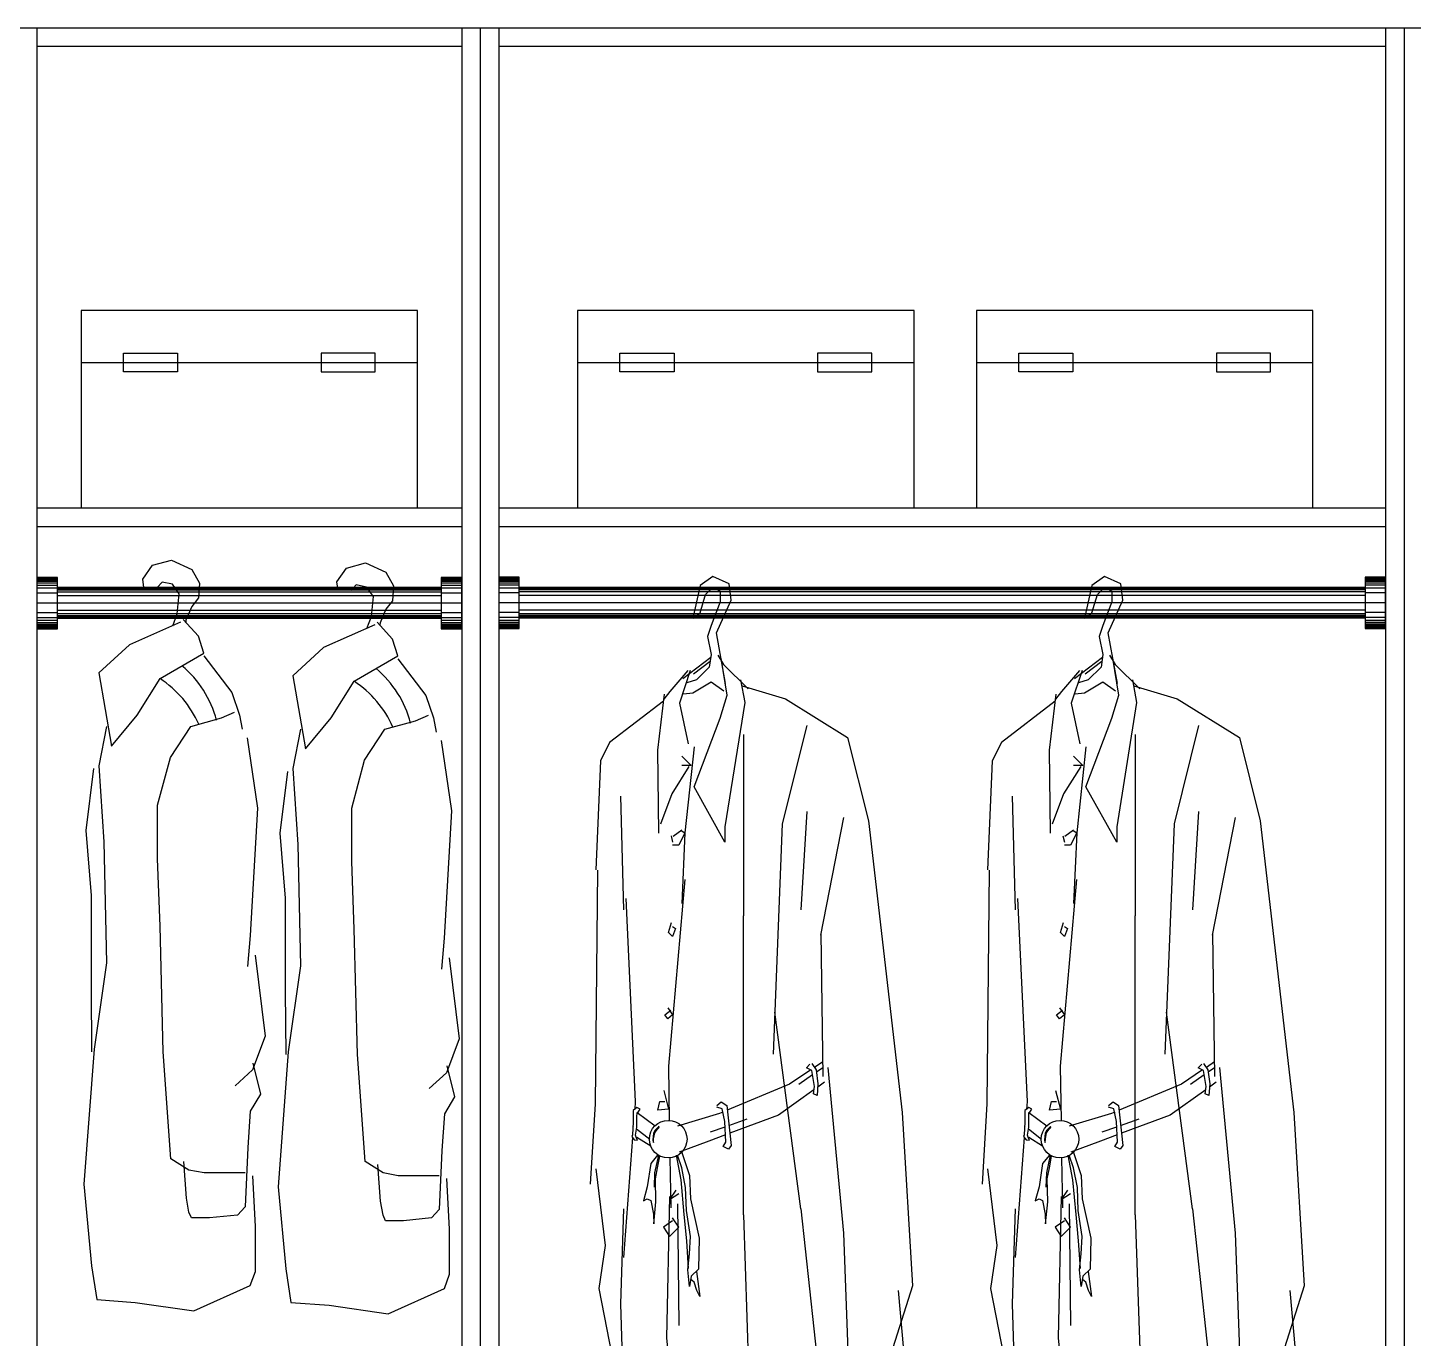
# Model space of a CAD drawing. Header units: millimetres. Extents: x 24776 to 57176, y -19492 to 15017.
# Drawn here: x 46566 to 47916, y 10042 to 11319 of the extents above; entities that cross this region are included whole.
import ezdxf

# ---------------------------------------------------------------- set-up
doc = ezdxf.new("R2010")
doc.units = ezdxf.units.MM

# ---------------------------------------------------------------- blocks, each defined once
blk = doc.blocks.new('DFFGDGSG')
at = {"color": 250}
for p, q in [((33366.6, 11003.6), (33366.6, 10811.3)), ((33694.4, 11003.6), (33366.6, 11003.6)), ((33694.4, 10811.3), (33694.4, 11003.6)), ((33407.8, 10944.1), (33407.8, 10962.3)), ((33407.8, 10962.3), (33460.6, 10962.3)), ((33460.6, 10962.3), (33460.6, 10944.1)), ((33653.2, 10962.3), (33600.4, 10962.3)), ((33600.4, 10962.3), (33600.4, 10944.1)), ((33653.2, 10944.1), (33653.2, 10962.3)), ((33366.6, 10953), (33694.4, 10953)), ((33460.6, 10944.1), (33407.8, 10944.1)), ((33600.4, 10944.1), (33653.2, 10944.1)), ((33366.6, 10811.3), (33694.4, 10811.3))]:
    blk.add_line(p, q, dxfattribs=at)
blk = doc.blocks.new('DFSTGDGSDGF')
at = {"color": 250}
for p, q in [((47389.8, 10397.7), (47399.1, 10411.1)), ((47399.1, 10411.1), (47417.8, 10416.2)), ((47417.8, 10416.2), (47437.4, 10407)), ((47390.9, 10389.3), (47389.8, 10397.7)), ((47437.4, 10407), (47444.9, 10393.6)), ((47408.5, 10394.7), (47403.6, 10389.3)), ((47418.7, 10392.6), (47408.5, 10394.7)), ((47425.3, 10383.4), (47418.7, 10392.6)), ((47423.4, 10363.8), (47425.3, 10383.4)), ((47444.9, 10393.6), (47444, 10379.2)), ((47437.4, 10371), (47431.8, 10357.6)), ((47444, 10379.2), (47437.4, 10371)), ((47426.6, 10355.6), (47376.7, 10333.6)), ((47418.9, 10352.2), (47423.4, 10363.8)), ((47444.1, 10341.9), (47429.1, 10358.3)), ((47431.8, 10357.6), (47431.6, 10355.6)), ((47449.1, 10325.4), (47444.1, 10341.9)), ((47376.7, 10333.6), (47346.8, 10306.2)), ((47406.7, 10300.7), (47449.1, 10325.4)), ((47449.1, 10322.7), (47476.5, 10287)), ((47346.8, 10306.2), (47359.3, 10234.9)), ((47384.2, 10265), (47406.7, 10300.7)), ((47476.5, 10287), (47484, 10265)), ((47359.3, 10234.9), (47384.2, 10265)), ((47436.6, 10254.1), (47466.5, 10262.3)), ((47466.5, 10262.3), (47479, 10267.8)), ((47484, 10265), (47486.5, 10251.3)), ((47354.3, 10254.1), (47346.8, 10215.7)), ((47416.6, 10223.9), (47436.6, 10254.1)), ((47491.5, 10243.1), (47501.4, 10174.5)), ((47404.2, 10177.2), (47416.6, 10223.9)), ((47341.8, 10212.9), (47334.3, 10152.6)), ((47346.8, 10215.7), (47351.8, 10141.6)), ((47404.2, 10125.1), (47404.2, 10177.2)), ((47501.4, 10174.5), (47494.3, 10050.4)), ((47334.3, 10152.6), (47339.3, 10089.4)), ((47351.8, 10141.6), (47354.3, 10023.6)), ((47406.7, 10059.3), (47404.2, 10125.1)), ((47339.3, 10089.4), (47339.3, 9998.9)), ((47409.7, 9937), (47406.7, 10059.3)), ((47494.3, 10050.4), (47491.8, 10020.2)), ((47499.2, 10031.2), (47508.9, 9952.3)), ((47354.3, 10023.6), (47342.4, 9939.7)), ((47339.3, 9998.9), (47339.9, 9937)), ((47508.9, 9952.3), (47496.5, 9919.3)), ((47342.4, 9939.7), (47332.4, 9808)), ((47417.2, 9832.7), (47409.7, 9937)), ((47497, 9926), (47504.5, 9895.8)), ((47496.5, 9919.3), (47479.6, 9904)), ((47504.5, 9895.8), (47494.5, 9879.3)), ((47494.5, 9879.3), (47492, 9843.7)), ((47492, 9843.7), (47489.5, 9786.1)), ((47434.7, 9821.7), (47417.2, 9832.7)), ((47432.2, 9794.3), (47429.7, 9830)), ((47449.6, 9819), (47434.7, 9821.7)), ((47489.5, 9819), (47449.6, 9819)), ((47499.5, 9766.9), (47497, 9816.2)), ((47332.4, 9808), (47339.9, 9728.4)), ((47434.7, 9780.6), (47432.2, 9794.3)), ((47437.2, 9775.1), (47434.7, 9780.6)), ((47454.6, 9775.1), (47437.2, 9775.1)), ((47482, 9777.8), (47454.6, 9775.1)), ((47489.5, 9786.1), (47482, 9777.8)), ((47499.5, 9723), (47499.5, 9766.9)), ((47339.9, 9728.4), (47344.9, 9695.5)), ((47494.5, 9709.2), (47499.5, 9723)), ((47439.6, 9684.5), (47494.5, 9709.2)), ((47344.9, 9695.5), (47382.3, 9692.8)), ((47382.3, 9692.8), (47439.6, 9684.5))]:
    blk.add_line(p, q, dxfattribs=at)
for centre, radius, start, end in [((47348.8, 10213.4), 104.7, 24.1139, 56.4947), ((47363, 10234.8), 101.7, 14.396, 50.3332)]:
    blk.add_arc(centre, radius, start, end, dxfattribs=at)
blk = doc.blocks.new('DFGDGDGS')
at = {"color": 250}
for p, q in [((43240.2, 10683), (43227.8, 10674.1)), ((43256.1, 10675.9), (43240.2, 10683)), ((43227.8, 10674.1), (43220.7, 10642.3)), ((43227.8, 10647.6), (43233.1, 10665.3)), ((43233.1, 10665.3), (43240.2, 10672.3)), ((43240.2, 10672.3), (43247.3, 10668.8)), ((43247.3, 10668.8), (43247.3, 10658.2)), ((43257.9, 10660), (43256.1, 10675.9)), ((43247.3, 10658.2), (43238.4, 10635.2)), ((43243.7, 10628.1), (43257.9, 10660)), ((43220.7, 10642.3), (43227.8, 10647.6)), ((43238.4, 10635.2), (43234.9, 10624.6)), ((43234.9, 10624.6), (43238.4, 10606.9)), ((43252.6, 10578.6), (43243.7, 10628.1)), ((43210.9, 10583.7), (43238.1, 10604.4)), ((43221.2, 10588.2), (43237.5, 10600.5)), ((43238.4, 10606.9), (43236.7, 10594.5)), ((43245.1, 10606.2), (43250.6, 10597.2)), ((43254.1, 10567.3), (43248.2, 10603.3)), ((43198.5, 10570.9), (43216, 10591.2)), ((43218.2, 10591.2), (43207.6, 10559.5)), ((43236.7, 10594.5), (43224.3, 10582.1)), ((43250.6, 10597.2), (43274.6, 10573.5)), ((43192.8, 10563.4), (43198.5, 10570.9)), ((43224.3, 10582.1), (43214.7, 10579.4)), ((43220.7, 10569.7), (43238.4, 10580.3)), ((43238.4, 10580.3), (43250.8, 10571.5)), ((43267.2, 10582.2), (43271.2, 10560.1)), ((43268.6, 10576.5), (43311, 10563.6)), ((43192, 10561.5), (43139.6, 10521.2)), ((43192.8, 10568.3), (43186.2, 10513.7)), ((43207.6, 10559.5), (43216, 10519.9)), ((43211.5, 10568.7), (43220.7, 10569.7)), ((43247.2, 10545), (43254.1, 10567.3)), ((43271.2, 10560.1), (43252, 10439.1)), ((43311, 10563.6), (43371.5, 10526.2)), ((43222, 10478), (43247.2, 10545)), ((43331.8, 10537.9), (43307.8, 10442.1)), ((43139.6, 10521.2), (43130.6, 10503.2)), ((43222, 10516.9), (43213, 10433.1)), ((43269.9, 10528.9), (43269.9, 10352.2)), ((43371.5, 10526.2), (43391.7, 10445)), ((43130.6, 10503.2), (43126.1, 10397.1)), ((43186.2, 10513.7), (43187.2, 10432.8)), ((43210, 10507.9), (43219, 10498.9)), ((43216.9, 10497.9), (43200.1, 10471.3)), ((43219, 10498.9), (43210, 10498.9)), ((43252, 10424.1), (43222, 10478)), ((43150.1, 10469), (43153.1, 10358.2)), ((43200.1, 10471.3), (43189.2, 10441.7)), ((43331.8, 10454), (43325.8, 10358.2)), ((43210, 10435.9), (43201.5, 10429.7)), ((43252, 10439.1), (43252, 10424.1)), ((43307.8, 10442.1), (43298.9, 10217.5)), ((43345.4, 10333.5), (43367.8, 10448)), ((43391.7, 10445), (43424.7, 10160.6)), ((43199.5, 10430.1), (43201, 10424.1)), ((43213, 10433.1), (43207, 10421.1)), ((43209.4, 10435.5), (43213, 10433.1)), ((43213, 10433.1), (43210, 10364.2)), ((43207, 10421.1), (43201, 10421.1)), ((43127.7, 10396.9), (43125.4, 10169.1)), ((43212.9, 10387.7), (43196.8, 10205.9)), ((43155.4, 10369.3), (43164.6, 10171.4)), ((43197.1, 10336), (43200, 10345.7)), ((43201, 10341.8), (43203.9, 10339.9)), ((43269.9, 10061), (43269.9, 10352.2)), ((43201, 10332.1), (43197.1, 10336)), ((43203.9, 10339.9), (43201, 10332.1)), ((43345.4, 10335.3), (43347.2, 10195.6)), ((43193.3, 10255.7), (43199.1, 10260.5)), ((43196.2, 10262.5), (43201, 10255.7)), ((43196.2, 10251.8), (43193.3, 10255.7)), ((43201, 10255.7), (43196.2, 10251.8)), ((43325.8, 10066.9), (43300.5, 10258.5)), ((43331.3, 10204.2), (43334.8, 10207.7)), ((43336.5, 10208.5), (43340.9, 10202.4)), ((43347.2, 10209.9), (43339.3, 10204.6)), ((43196.8, 10205.9), (43197.7, 10152.9)), ((43335.5, 10202.1), (43315, 10188.4)), ((43323.9, 10188.4), (43337.2, 10197.6)), ((43336.5, 10201.6), (43331.3, 10204.2)), ((43339.1, 10185.9), (43336.5, 10201.6)), ((43340.9, 10202.4), (43342.6, 10188.5)), ((43341.1, 10200.3), (43347.2, 10204.5)), ((43367.8, 10043), (43352.6, 10204.5)), ((43192.3, 10182.2), (43197.1, 10163.8)), ((43315, 10188.4), (43254.2, 10162.8)), ((43338.7, 10182.8), (43304.2, 10158)), ((43338.3, 10178.9), (43339.1, 10185.9)), ((43342.6, 10188.5), (43341.7, 10177.2)), ((43349, 10190.2), (43342.4, 10185.4)), ((43125.4, 10169.1), (43120.8, 10090.8)), ((43164.6, 10171.4), (43164, 10163.6)), ((43186.5, 10162.8), (43188.4, 10171.5)), ((43188.4, 10171.5), (43193.3, 10171.5)), ((43244.1, 10167.6), (43248.4, 10171.1)), ((43249.3, 10164.1), (43244.1, 10165.8)), ((43248.4, 10171.1), (43253.7, 10167.6)), ((43253.7, 10167.6), (43258, 10128.4)), ((43341.7, 10177.2), (43338.3, 10178.9)), ((43166.2, 10165.4), (43162.6, 10162.5)), ((43162.6, 10162.5), (43162.6, 10151.2)), ((43169.2, 10163.8), (43166.2, 10165.4)), ((43166.2, 10156.2), (43166.5, 10160.8)), ((43166.2, 10146.5), (43166.2, 10156.2)), ((43166.5, 10160.8), (43183.9, 10147.8)), ((43166.6, 10160.1), (43169.2, 10163.8)), ((43197.1, 10163.8), (43186.5, 10162.8)), ((43246.8, 10159.7), (43205.6, 10147.2)), ((43250, 10161.1), (43246.8, 10159.7)), ((43251.9, 10151.9), (43249.3, 10164.1)), ((43255.8, 10148.1), (43273.7, 10154.4)), ((43304.2, 10158), (43256.7, 10140.5)), ((43424.7, 10160.6), (43434.6, 9991.9)), ((43161.9, 10138.9), (43161.3, 10137.2)), ((43162.6, 10151.2), (43161.9, 10138.9)), ((43162.6, 10147.2), (43162.7, 10147.1)), ((43164.9, 10138.6), (43166.2, 10146.5)), ((43165.9, 10135.6), (43164.9, 10138.6)), ((43165.9, 10144.6), (43178.7, 10134.7)), ((43182.3, 10140.6), (43181.7, 10133.8)), ((43183.6, 10143.2), (43182.3, 10140.6)), ((43182.5, 10135.1), (43183.6, 10140.8)), ((43186.8, 10146.4), (43183.6, 10143.2)), ((43183.6, 10140.8), (43185.9, 10144)), ((43185.9, 10144), (43187.8, 10146.2)), ((43187.6, 10147), (43187, 10146.6)), ((43187.8, 10146.2), (43187.6, 10147)), ((43252.5, 10138.9), (43236.1, 10132.9)), ((43237.9, 10141.8), (43252.2, 10146.8)), ((43252.8, 10131.9), (43251.9, 10151.9)), ((43161.9, 10136.3), (43153.1, 10019.5)), ((43161.3, 10137.2), (43163.6, 10133.9)), ((43163.6, 10133.9), (43166.9, 10133.6)), ((43166.9, 10133.6), (43165.9, 10135.6)), ((43166.2, 10136.5), (43179.6, 10128.2)), ((43181.7, 10133.8), (43182.3, 10131.5)), ((43182.3, 10131.5), (43182.5, 10135.1)), ((43236.1, 10132.9), (43207.4, 10122.1)), ((43250.2, 10127.5), (43252.8, 10131.9)), ((43255.4, 10124.9), (43250.2, 10127.5)), ((43258, 10128.4), (43255.4, 10124.9)), ((43186.4, 10119.1), (43179.6, 10111.1)), ((43187.2, 10119.1), (43183.4, 10101.9)), ((43186.4, 10106.9), (43188.5, 10118.2)), ((43198.3, 10116.5), (43199.1, 10067.8)), ((43204.4, 10119.1), (43209, 10095.1)), ((43209.9, 10106.9), (43205.7, 10119.1)), ((43209.9, 10121.6), (43217.4, 10099.3)), ((43126.1, 10105.9), (43135.1, 10031)), ((43179.6, 10111.1), (43176.3, 10088.4)), ((43183.4, 10101.9), (43183, 10088)), ((43184.3, 10096), (43186.4, 10106.9)), ((43213.6, 10087.6), (43209.9, 10106.9)), ((43217.4, 10099.3), (43218.3, 10076.7)), ((43176.3, 10088.4), (43172.5, 10074.6)), ((43184.7, 10073.7), (43184.3, 10096)), ((43204, 10084.9), (43198, 10075.9)), ((43209, 10095.1), (43212, 10061.2)), ((43214.5, 10065.3), (43213.6, 10087.6)), ((43172.5, 10074.6), (43176.3, 10076.7)), ((43176.3, 10076.7), (43179.6, 10075)), ((43179.6, 10075), (43182.2, 10061.6)), ((43182.6, 10052.3), (43184.7, 10073.7)), ((43198, 10078.9), (43195, 9941.2)), ((43198, 10075.9), (43207, 10081.9)), ((43205.7, 10071.6), (43207, 9953.2)), ((43218.3, 10076.7), (43226.7, 10038.1)), ((43153.1, 10066.9), (43150.1, 9974.1)), ((43182.2, 10061.6), (43182.6, 10052.3)), ((43207, 10049), (43201, 10058)), ((43212, 10061.2), (43214.5, 10035.6)), ((43218.3, 10039.7), (43214.5, 10065.3)), ((43269.9, 10061), (43278.9, 9797.5)), ((43325.8, 10066.9), (43343.8, 9902.3)), ((43201, 10055), (43192.1, 10049)), ((43192.1, 10049), (43198, 10040)), ((43198, 10040), (43207, 10049)), ((43135.1, 10031), (43129.1, 9989.1)), ((43214.5, 10035.6), (43216.2, 10008.7)), ((43217.4, 10023), (43218.3, 10039.7)), ((43226.7, 10038.1), (43226.2, 10007.9)), ((43373.8, 9875.3), (43367.8, 10043)), ((43215.7, 10007.4), (43217.4, 10023)), ((43217.4, 9991.1), (43215.7, 10007.4)), ((43226.2, 10007.9), (43219.1, 10001.1)), ((43224.1, 10005.8), (43227.5, 9981.4)), ((43219.1, 10001.1), (43217.4, 9991.1)), ((43222, 9995.3), (43218.7, 9997.8)), ((43224.6, 9987.3), (43222, 9995.3)), ((43434.6, 9991.9), (43404.6, 9897.5)), ((43129.1, 9989.1), (43150.1, 9881.3)), ((43227.5, 9981.4), (43224.6, 9987.3)), ((43420.8, 9987.3), (43430, 9883.7)), ((43150.1, 9974.1), (43153.1, 9881.3)), ((43195, 9941.2), (43216, 9725.6)), ((43343.8, 9902.3), (43352.8, 9821.5)), ((43153.1, 9881.3), (43144.1, 9761.6)), ((43403.7, 9824.4), (43373.8, 9875.3)), ((43373.8, 9872.3), (43379.7, 9701.7)), ((43424.7, 9869.4), (43403.7, 9824.4)), ((43231, 9731.6), (43219, 9836.4)), ((43352.8, 9821.5), (43400.7, 9797.5)), ((43144.1, 9761.6), (43147.1, 9608.9)), ((43216, 9725.6), (43222, 9561)), ((43228, 9581.9), (43231, 9731.6)), ((43379.7, 9701.7), (43394.7, 9638.8)), ((43349.8, 9689.7), (43367.8, 9570)), ((43394.7, 9638.8), (43325.8, 9617.9)), ((43325.8, 9617.9), (43314.9, 9620.9)), ((43147.1, 9573), (43186.1, 9581.9)), ((43168.1, 9561), (43147.1, 9573)), ((43186.1, 9581.9), (43228, 9581.9)), ((43219, 9555), (43168.1, 9561)), ((43367.8, 9570), (43311.9, 9555)), ((43246, 9552), (43204, 9543)), ((43311.9, 9555), (43246, 9552))]:
    blk.add_line(p, q, dxfattribs=at)
blk.add_circle((43196.7, 10134.7), 18.3, dxfattribs=at)

msp = doc.modelspace()

# ---------------------------------------------------------------- linework, layer by layer
at = {"color": 255}
for p, q in [((45638.8, 11319.3), (49274.8, 11319.3)), ((46574.8, 11319.3), (46574.8, 8919.3)), ((46988.8, 11319.3), (46988.8, 8919.3)), ((47006.8, 11319.3), (47006.8, 8919.3)), ((47024.8, 11319.3), (47024.8, 8919.3)), ((47888.8, 11319.3), (47888.8, 8919.3)), ((47906.8, 11319.3), (47906.8, 8919.3)), ((46574.8, 11301.3), (46988.8, 11301.3)), ((47024.8, 11301.3), (47888.8, 11301.3)), ((46574.8, 10851.3), (46988.8, 10851.3)), ((47024.8, 10851.3), (47888.8, 10851.3)), ((46574.8, 10833.3), (46988.8, 10833.3)), ((47024.8, 10833.3), (47888.8, 10833.3)), ((46968.8, 10773.7), (46594.8, 10773.7)), ((47868.8, 10773.9), (47044.8, 10773.9)), ((46968.8, 10743.7), (46594.8, 10743.7)), ((47868.8, 10743.9), (47044.8, 10743.9))]:
    msp.add_line(p, q, dxfattribs=at)
at = {"color": 250}
for p, q in [((46594.8, 10783.2), (46574.8, 10783.2)), ((46594.8, 10782.6), (46574.8, 10782.6)), ((46594.8, 10781.8), (46574.8, 10781.8)), ((46594.8, 10780.8), (46574.8, 10780.8)), ((46594.8, 10779.6), (46574.8, 10779.6)), ((46594.8, 10777.9), (46574.8, 10777.9)), ((46594.8, 10775.8), (46574.8, 10775.8)), ((46594.8, 10773.1), (46574.8, 10773.1)), ((46968.8, 10773.3), (46594.8, 10773.3)), ((46988.8, 10783.2), (46968.8, 10783.2)), ((46988.8, 10782.6), (46968.8, 10782.6)), ((46988.8, 10781.8), (46968.8, 10781.8)), ((46988.8, 10780.8), (46968.8, 10780.8)), ((46988.8, 10779.6), (46968.8, 10779.6)), ((46988.8, 10777.9), (46968.8, 10777.9)), ((46988.8, 10775.8), (46968.8, 10775.8)), ((46988.8, 10773.1), (46968.8, 10773.1)), ((47044.8, 10783.4), (47024.8, 10783.4)), ((47044.8, 10782.8), (47024.8, 10782.8)), ((47044.8, 10782), (47024.8, 10782)), ((47044.8, 10781), (47024.8, 10781)), ((47044.8, 10779.8), (47024.8, 10779.8)), ((47044.8, 10778.1), (47024.8, 10778.1)), ((47044.8, 10776), (47024.8, 10776)), ((47044.8, 10773.3), (47024.8, 10773.3)), ((47868.8, 10773.5), (47044.8, 10773.5)), ((47888.8, 10783.4), (47868.8, 10783.4)), ((47888.8, 10782.8), (47868.8, 10782.8)), ((47888.8, 10782), (47868.8, 10782)), ((47888.8, 10781), (47868.8, 10781)), ((47888.8, 10779.8), (47868.8, 10779.8)), ((47888.8, 10778.1), (47868.8, 10778.1)), ((47888.8, 10776), (47868.8, 10776)), ((47888.8, 10773.3), (47868.8, 10773.3)), ((46594.8, 10768.3), (46574.8, 10768.3)), ((46968.8, 10772.4), (46594.8, 10772.4)), ((46968.8, 10771.2), (46594.8, 10771.2)), ((46968.8, 10769.3), (46594.8, 10769.3)), ((46968.8, 10765.8), (46594.8, 10765.8)), ((46988.8, 10768.3), (46968.8, 10768.3)), ((47044.8, 10768.5), (47024.8, 10768.5)), ((47868.8, 10772.6), (47044.8, 10772.6)), ((47868.8, 10771.4), (47044.8, 10771.4)), ((47868.8, 10769.5), (47044.8, 10769.5)), ((47868.8, 10766), (47044.8, 10766)), ((47888.8, 10768.5), (47868.8, 10768.5)), ((46594.8, 10758.7), (46574.8, 10758.7)), ((46594.8, 10749.1), (46574.8, 10749.1)), ((46968.8, 10758.7), (46594.8, 10758.7)), ((46968.8, 10751.5), (46594.8, 10751.5)), ((46968.8, 10748), (46594.8, 10748)), ((46968.8, 10746.2), (46594.8, 10746.2)), ((46988.8, 10758.7), (46968.8, 10758.7)), ((46988.8, 10749.1), (46968.8, 10749.1)), ((47044.8, 10758.9), (47024.8, 10758.9)), ((47044.8, 10749.3), (47024.8, 10749.3)), ((47868.8, 10758.9), (47044.8, 10758.9)), ((47868.8, 10751.7), (47044.8, 10751.7)), ((47868.8, 10748.2), (47044.8, 10748.2)), ((47868.8, 10746.4), (47044.8, 10746.4)), ((47888.8, 10758.9), (47868.8, 10758.9)), ((47888.8, 10749.3), (47868.8, 10749.3)), ((46594.8, 10744.3), (46574.8, 10744.3)), ((46594.8, 10741.6), (46574.8, 10741.6)), ((46594.8, 10739.5), (46574.8, 10739.5)), ((46594.8, 10737.8), (46574.8, 10737.8)), ((46594.8, 10736.6), (46574.8, 10736.6)), ((46594.8, 10735.5), (46574.8, 10735.5)), ((46594.8, 10734.8), (46574.8, 10734.8)), ((46594.8, 10734.2), (46574.8, 10734.2)), ((46968.8, 10745), (46594.8, 10745)), ((46968.8, 10744.1), (46594.8, 10744.1)), ((46988.8, 10744.3), (46968.8, 10744.3)), ((46988.8, 10741.6), (46968.8, 10741.6)), ((46988.8, 10739.5), (46968.8, 10739.5)), ((46988.8, 10737.8), (46968.8, 10737.8)), ((46988.8, 10736.6), (46968.8, 10736.6)), ((46988.8, 10735.5), (46968.8, 10735.5)), ((46988.8, 10734.8), (46968.8, 10734.8)), ((46988.8, 10734.2), (46968.8, 10734.2)), ((47044.8, 10744.5), (47024.8, 10744.5)), ((47044.8, 10741.8), (47024.8, 10741.8)), ((47044.8, 10739.7), (47024.8, 10739.7)), ((47044.8, 10738), (47024.8, 10738)), ((47044.8, 10736.8), (47024.8, 10736.8)), ((47044.8, 10735.7), (47024.8, 10735.7)), ((47044.8, 10735), (47024.8, 10735)), ((47044.8, 10734.4), (47024.8, 10734.4)), ((47868.8, 10745.2), (47044.8, 10745.2)), ((47868.8, 10744.3), (47044.8, 10744.3)), ((47888.8, 10744.5), (47868.8, 10744.5)), ((47888.8, 10741.8), (47868.8, 10741.8)), ((47888.8, 10739.7), (47868.8, 10739.7)), ((47888.8, 10738), (47868.8, 10738)), ((47888.8, 10736.8), (47868.8, 10736.8)), ((47888.8, 10735.7), (47868.8, 10735.7)), ((47888.8, 10735), (47868.8, 10735)), ((47888.8, 10734.4), (47868.8, 10734.4))]:
    msp.add_line(p, q, dxfattribs=at)
at = {"color": 255}
for points in [[(46594.8, 10783.7), (46574.8, 10783.7), (46574.8, 10733.7), (46594.8, 10733.7)], [(46988.8, 10783.7), (46968.8, 10783.7), (46968.8, 10733.7), (46988.8, 10733.7)], [(47044.8, 10783.9), (47024.8, 10783.9), (47024.8, 10733.9), (47044.8, 10733.9)], [(47888.8, 10783.9), (47868.8, 10783.9), (47868.8, 10733.9), (47888.8, 10733.9)]]:
    msp.add_lwpolyline(points, close=True, dxfattribs=at)

# ---------------------------------------------------------------- block references
at = {"color": 250}
for name, p in [('DFFGDGSG', (13251.3, 40)), ('DFFGDGSG', (13735, 40)), ('DFFGDGSG', (14123.6, 40)), ('DFSTGDGSDGF', (-711.8, 384.4)), ('DFSTGDGSDGF', (-522.7, 381.7))]:
    msp.add_blockref(name, p, dxfattribs=at)
at = {"color": 255}
for p in [(3993.2, 101.6), (4374.9, 101.6)]:
    msp.add_blockref('DFGDGDGS', p, dxfattribs=at)

doc.saveas('drawing.dxf')
